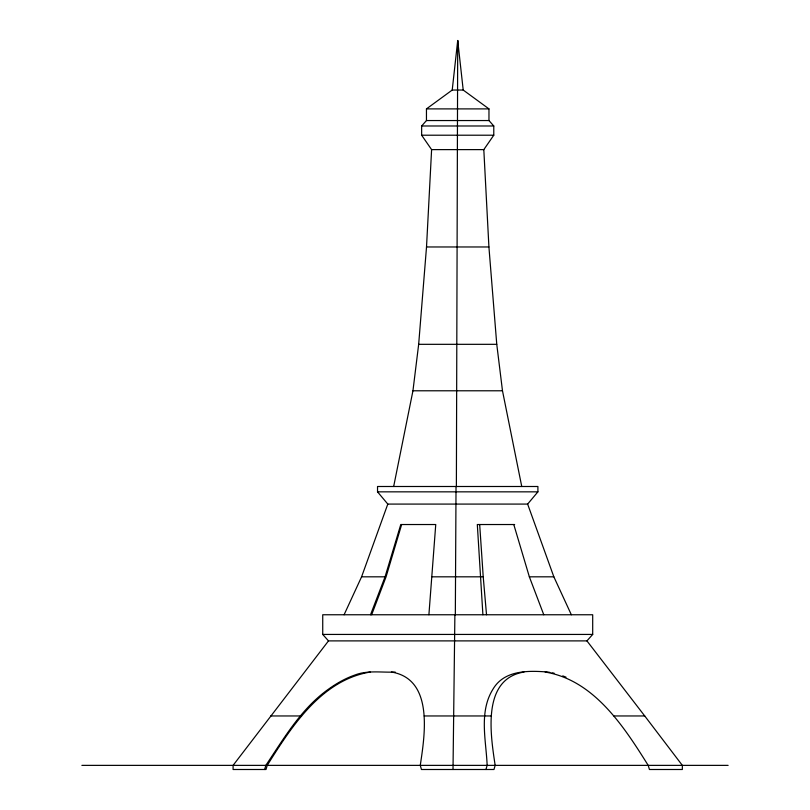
<?xml version="1.0" encoding="UTF-8"?>
<svg xmlns="http://www.w3.org/2000/svg" width="810" height="810" viewBox="0 0 810 810"><rect width="100%" height="100%" fill="white"/><g stroke="black" fill="none" stroke-linecap="round" stroke-linejoin="round"><path stroke-width="1.21" d="M456.374 486.496L457.711 40.5L463.209 90.042L488.967 108.894L488.967 120.548L493.776 125.985L493.776 135.209L483.813 149.617L488.916 246.969L496.763 344.321L502.483 390.784L521.751 486.496M455.331 614.76L456.03 486.496M428.905 614.76L435.75 524.526L400.778 524.526L385.064 576.821L370.524 614.76M391.443 672.047C434.342 679.074 424.602 736.128 420.268 765.369L421.453 769.5L493.978 769.5L495.153 765.369C490.83 736.128 481.079 679.074 523.979 672.047M393.67 486.496L412.948 390.784L418.669 344.321L426.516 246.969L431.608 149.617L421.645 135.209L421.645 125.985L426.455 120.548L426.455 108.894L452.223 90.042L463.209 90.042M452.223 90.042L457.711 40.5L457.721 45.451M264.647 769.5L265.822 765.369C284.016 738.264 301.047 708.79 328.171 689.401C336.393 683.468 345.283 678.375 354.891 675.024C367.76 670.012 381.743 672.705 395.169 672.047M401.649 524.526L386.066 576.821L371.648 614.76M485.919 769.5L487.144 765.369C486.162 740.532 478.74 712.243 492.834 689.401C504.114 669.951 528.262 670.488 547.854 672.047L549.939 672.421M344.088 614.76L361.584 576.821L387.798 504.083L377.531 491.842L377.531 486.496L537.901 486.496L537.901 491.842L527.634 504.083L387.798 504.083M328.495 640.892L322.734 634.433L322.734 614.76L592.697 614.76L592.697 634.433L586.936 640.892L328.495 640.892L233.088 765.369L233.088 769.5L265.994 769.5L267.229 765.369C291.428 726.752 321.256 680.137 370.271 672.047M426.455 108.894L488.967 108.894M426.455 120.548L488.967 120.548M421.645 125.985L493.776 125.985M421.645 135.209L493.776 135.209M431.608 149.617L483.813 149.617M426.516 246.969L488.916 246.969M418.669 344.321L496.763 344.321M412.948 390.784L502.483 390.784M377.531 491.842L537.901 491.842M514.654 524.526L477.313 524.526L482.902 614.76M361.584 576.821L385.064 576.821M432.216 576.821L483.216 576.821L486.526 614.76M513.783 524.526L529.355 576.821L553.848 576.821L571.344 614.76M322.734 634.433L592.697 634.433M270.702 715.959L301.573 715.959M424.187 715.959L491.235 715.959M613.858 715.959L644.73 715.959L682.344 765.369L682.344 769.5L649.438 769.5L648.202 765.369C623.994 726.752 594.165 680.137 545.16 672.047M81.881 765.369L728.119 765.369M552.015 672.796L554.101 673.171M562.737 675.874L566.028 677.17M586.936 640.892L644.73 715.959M529.355 576.821L543.773 614.76M527.634 504.083L553.848 576.821M479.682 524.526L483.216 576.821M454.886 614.76L453.013 769.5"/></g></svg>
